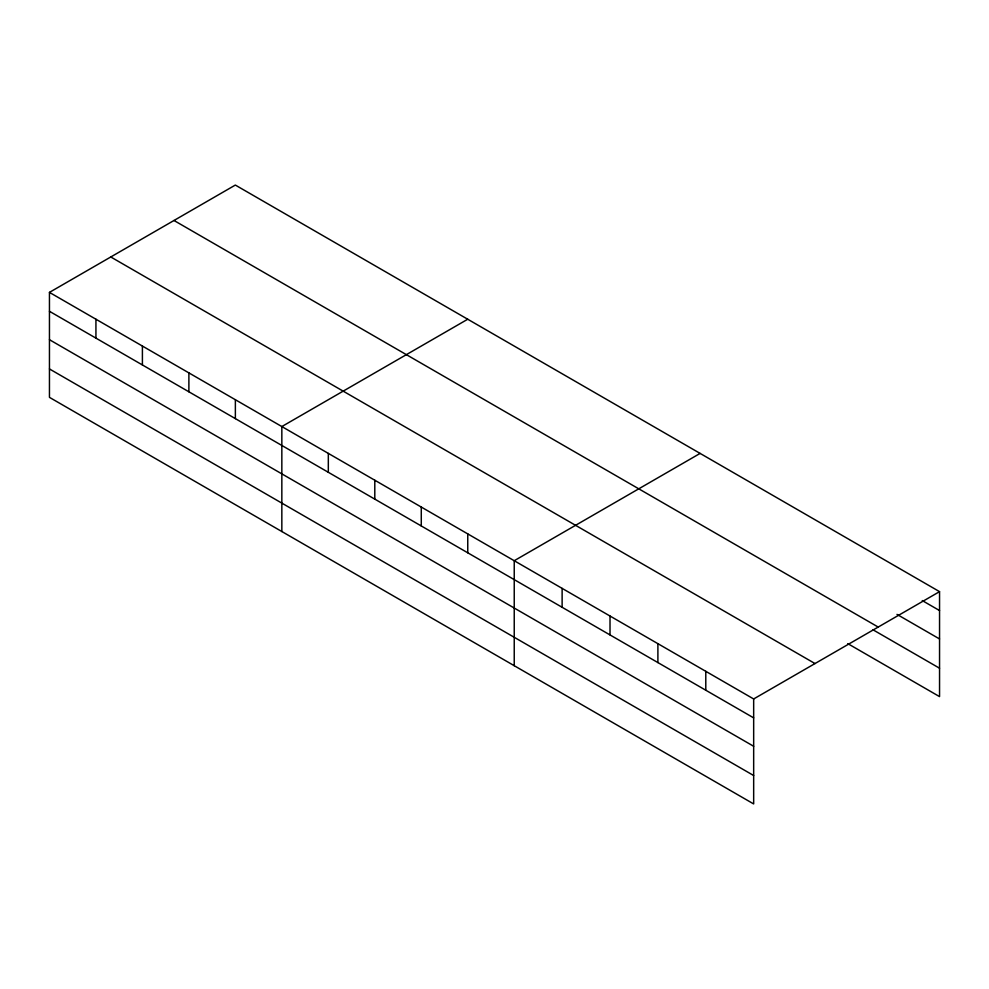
<?xml version="1.0" encoding="UTF-8"?>
<svg xmlns="http://www.w3.org/2000/svg" width="989" height="989" viewBox="0 0 989 989"><rect width="100%" height="100%" fill="white"/><g stroke="black" fill="none" stroke-linecap="round" stroke-linejoin="round"><path stroke-width="1.48" d="M49.45 292.385L753.667 698.963L753.667 803.933L49.45 397.355L49.45 292.385L235.333 185.067L939.55 591.645L939.55 696.615L847.771 643.616M467.723 319.237L281.84 426.556L281.84 531.526M700.113 453.407L514.231 560.726L514.231 665.696M753.667 698.963L939.55 591.645M922.255 600.57L939.55 610.559M896.986 614.379L939.55 638.956M173.99 220.485L878.207 627.063M873.04 629.82L939.55 668.218M110.793 256.979L815.01 663.557M49.45 311.288L753.667 717.866M49.45 339.697L753.667 746.275M49.45 368.946L753.667 775.524M705.787 671.321L705.787 690.223M657.895 643.666L657.895 662.581M610.015 616.023L610.015 634.926M562.123 588.381L562.123 607.283M467.76 533.899L467.76 552.802M421.277 507.06L421.277 525.963M374.794 480.221L374.794 499.136M328.323 453.395L328.323 472.297M235.37 399.729L235.37 418.631M188.887 372.89L188.887 391.792M142.404 346.051L142.404 364.966M95.933 319.224L95.933 338.127"/></g></svg>
